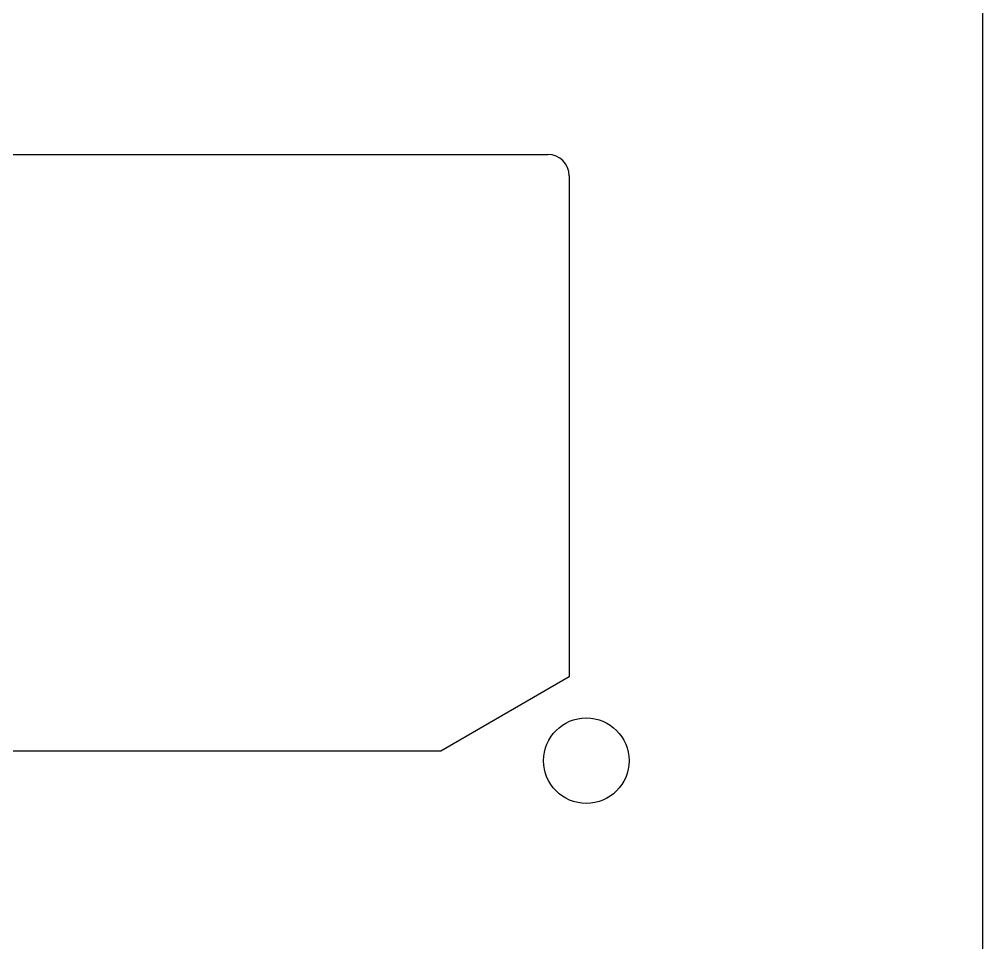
# Model space of a CAD drawing. Header units: millimetres. Extents: x -9 to 276, y -90 to 14.
# Drawn here: x 253.17 to 275.7, y -68.61 to -47.02 of the extents above; entities that cross this region are included whole.
import ezdxf

# ---------------------------------------------------------------- set-up
doc = ezdxf.new("R2010")
doc.units = ezdxf.units.MM
doc.layers.add('BLACK', color=7, linetype='CONTINUOUS')

msp = doc.modelspace()

# ---------------------------------------------------------------- linework, layer by layer
at = {"layer": 'BLACK', "linetype": 'Continuous'}
for p, q in [((275.701453, -83.45), (275.701452, -30.138199)), ((234.53125, -50.175), (265.53125, -50.175)), ((266.03125, -50.675), (266.03125, -62.393)), ((266.03125, -62.393), (263.03125, -64.125)), ((263.03125, -64.125), (237.03125, -64.125))]:
    msp.add_line(p, q, dxfattribs=at)
at = {"layer": 'BLACK'}
msp.add_circle((266.43125, -64.35), 1, dxfattribs=at)
msp.add_arc((265.53125, -50.675), 0.5, 0, 90, dxfattribs=at)

doc.saveas('drawing.dxf')
